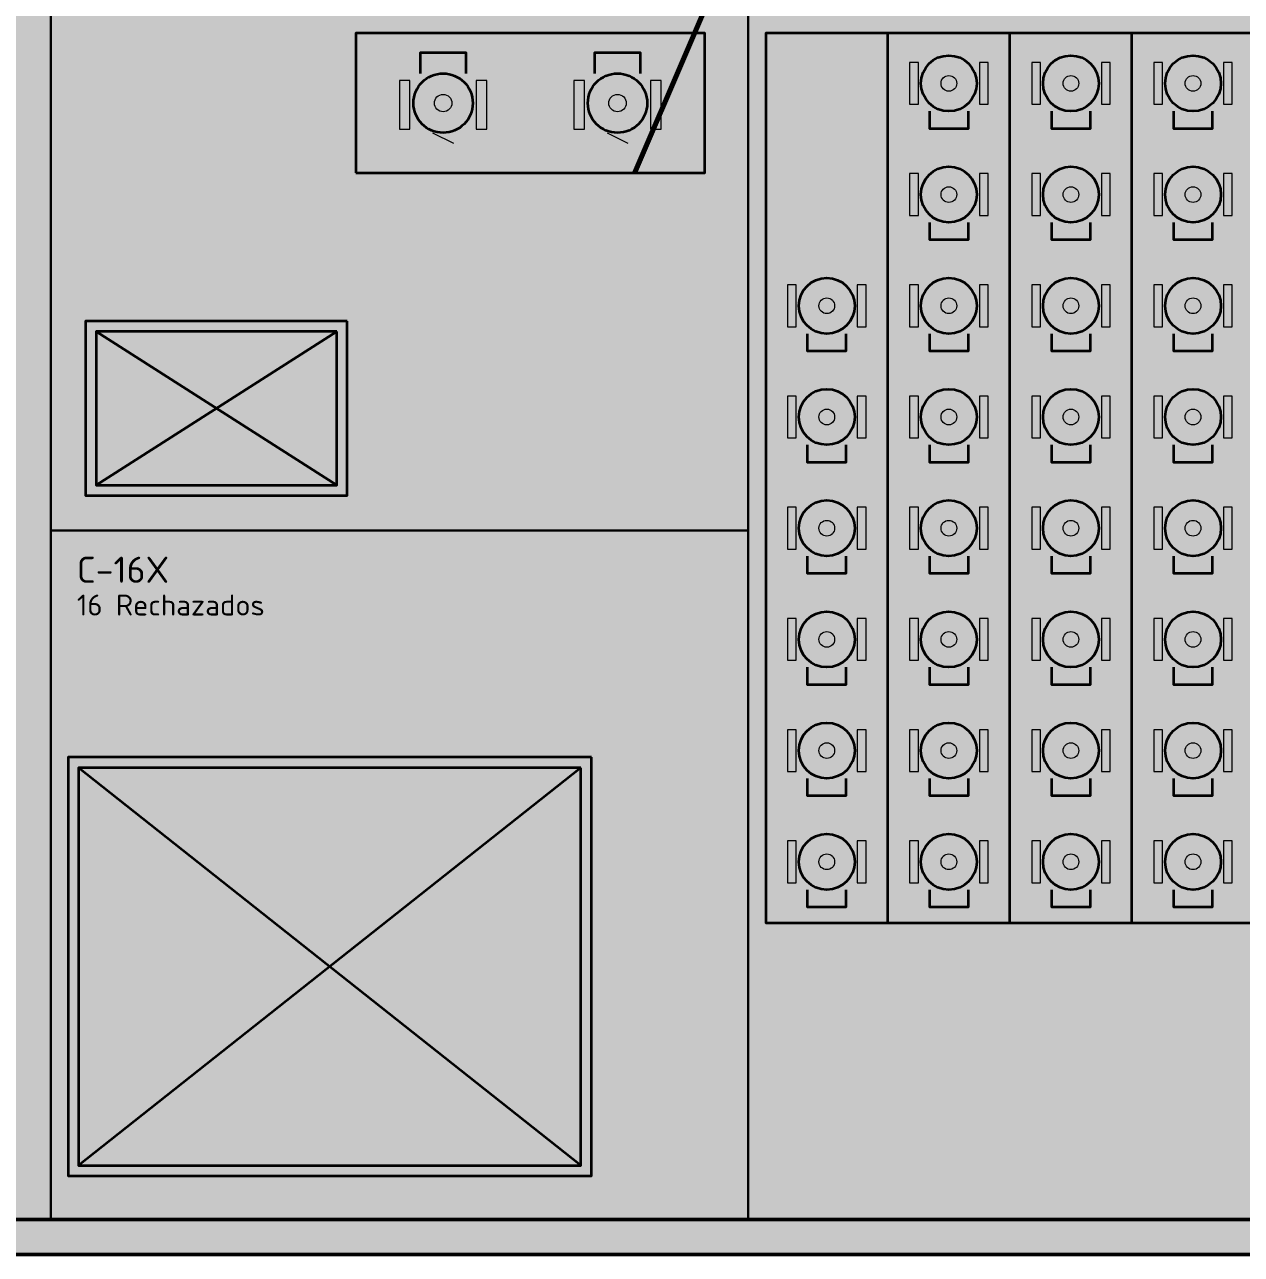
# Model space of a CAD drawing. Header units: millimetres. Extents: x 0 to 1189, y 0 to 841.
# Drawn here: x 518 to 587.8, y 218 to 288.5 of the extents above; entities that cross this region are included whole.
import ezdxf
from ezdxf.enums import TextEntityAlignment as Align

# ---------------------------------------------------------------- set-up
doc = ezdxf.new("R2010")
doc.units = ezdxf.units.MM
for name, color, linetype, lineweight in [('A-COLUMNA', 7, 'CONTINUOUS', 50), ('A-EQUIPO-FINO', 8, 'CONTINUOUS', 13), ('A-EQUIPO-RELLENO', 9, 'CONTINUOUS', 13), ('A-MURO', 7, 'CONTINUOUS', 50), ('A-RELLENO', 9, 'CONTINUOUS', 13), ('A-SECTOR', 1, 'CONTINUOUS', 25), ('A-SECTOR-TXT', 1, 'CONTINUOUS', 25), ('F-SE', 30, 'CONTINUOUS', 70)]:
    doc.layers.add(name, color=color, linetype=linetype, lineweight=lineweight)
for name, color, linetype, lineweight, true_color in [('A-DEM-AM', 2, 'CONTINUOUS', 35, 0xd7a500), ('A-DEM-RO', 1, 'CONTINUOUS', 35, 0xd21e1e), ('A-EQUIPO', 30, 'CONTINUOUS', 35, 0xe67800)]:
    doc.layers.add(name, color=color, linetype=linetype, lineweight=lineweight, true_color=true_color)
doc.styles.add('ISO3098', font='isocpeur.ttf')

msp = doc.modelspace()

# ---------------------------------------------------------------- hatches: boundary and pattern name
at = {"layer": 'A-COLUMNA', "true_color": 0x000000}
h = msp.add_hatch(color=7, dxfattribs=at)
h.dxf.hatch_style = 1
h.paths.add_polyline_path([(571, 218), (575, 218), (575, 222), (571, 222)])
at = {"layer": 'A-EQUIPO-RELLENO', "true_color": 0x969ba0}
h = msp.add_hatch(color=7, dxfattribs=at)
h.dxf.hatch_style = 1
h.paths.add_polyline_path([(569.25, 283.931), (569.25, 286.331), (568.75, 286.331), (568.75, 283.931)])
at = {"layer": 'A-EQUIPO-RELLENO', "true_color": 0xf0786e}
h = msp.add_hatch(color=7, dxfattribs=at)
h.dxf.hatch_style = 1
h.paths.add_polyline_path([(571, 286.731), (570.586, 286.677), (570.2, 286.517), (569.869, 286.263), (569.614, 285.931), (569.455, 285.545), (569.4, 285.131), (569.455, 284.717), (569.614, 284.331), (569.869, 284), (570.2, 283.746), (570.586, 283.586), (571, 283.531), (571.414, 283.586), (571.8, 283.746), (572.131, 284), (572.386, 284.331), (572.545, 284.717), (572.6, 285.131), (572.545, 285.545), (572.386, 285.931), (572.131, 286.263), (571.8, 286.517), (571.414, 286.677)])
at = {"layer": 'A-EQUIPO-RELLENO', "true_color": 0x969ba0}
h = msp.add_hatch(color=7, dxfattribs=at)
h.dxf.hatch_style = 1
h.paths.add_polyline_path([(573.25, 283.931), (573.25, 286.331), (572.75, 286.331), (572.75, 283.931)])
h = msp.add_hatch(color=7, dxfattribs=at)
h.dxf.hatch_style = 1
h.paths.add_polyline_path([(576.25, 283.931), (576.25, 286.331), (575.75, 286.331), (575.75, 283.931)])
at = {"layer": 'A-EQUIPO-RELLENO', "true_color": 0xf0786e}
h = msp.add_hatch(color=7, dxfattribs=at)
h.dxf.hatch_style = 1
h.paths.add_polyline_path([(578, 286.731), (577.586, 286.677), (577.2, 286.517), (576.869, 286.263), (576.614, 285.931), (576.455, 285.545), (576.4, 285.131), (576.455, 284.717), (576.614, 284.331), (576.869, 284), (577.2, 283.746), (577.586, 283.586), (578, 283.531), (578.414, 283.586), (578.8, 283.746), (579.131, 284), (579.386, 284.331), (579.545, 284.717), (579.6, 285.131), (579.545, 285.545), (579.386, 285.931), (579.131, 286.263), (578.8, 286.517), (578.414, 286.677)])
at = {"layer": 'A-EQUIPO-RELLENO', "true_color": 0x969ba0}
h = msp.add_hatch(color=7, dxfattribs=at)
h.dxf.hatch_style = 1
h.paths.add_polyline_path([(580.25, 283.931), (580.25, 286.331), (579.75, 286.331), (579.75, 283.931)])
h = msp.add_hatch(color=7, dxfattribs=at)
h.dxf.hatch_style = 1
h.paths.add_polyline_path([(583.25, 283.931), (583.25, 286.331), (582.75, 286.331), (582.75, 283.931)])
at = {"layer": 'A-EQUIPO-RELLENO', "true_color": 0xf0786e}
h = msp.add_hatch(color=7, dxfattribs=at)
h.dxf.hatch_style = 1
h.paths.add_polyline_path([(585, 286.731), (584.586, 286.677), (584.2, 286.517), (583.869, 286.263), (583.614, 285.931), (583.455, 285.545), (583.4, 285.131), (583.455, 284.717), (583.614, 284.331), (583.869, 284), (584.2, 283.746), (584.586, 283.586), (585, 283.531), (585.414, 283.586), (585.8, 283.746), (586.131, 284), (586.386, 284.331), (586.545, 284.717), (586.6, 285.131), (586.545, 285.545), (586.386, 285.931), (586.131, 286.263), (585.8, 286.517), (585.414, 286.677)])
at = {"layer": 'A-EQUIPO-RELLENO', "true_color": 0x969ba0}
h = msp.add_hatch(color=7, dxfattribs=at)
h.dxf.hatch_style = 1
h.paths.add_polyline_path([(587.25, 283.931), (587.25, 286.331), (586.75, 286.331), (586.75, 283.931)])
at = {"layer": 'A-EQUIPO-RELLENO', "true_color": 0xf0786e}
h = msp.add_hatch(color=7, dxfattribs=at)
h.dxf.hatch_style = 1
h.paths.add_polyline_path([(543.7, 284), (543.642, 284.44), (543.472, 284.85), (543.202, 285.202), (542.85, 285.472), (542.44, 285.642), (542, 285.7), (541.56, 285.642), (541.15, 285.472), (540.798, 285.202), (540.528, 284.85), (540.358, 284.44), (540.3, 284), (540.358, 283.56), (540.528, 283.15), (540.798, 282.798), (541.15, 282.528), (541.56, 282.358), (542, 282.3), (542.44, 282.358), (542.85, 282.528), (543.202, 282.798), (543.472, 283.15), (543.642, 283.56)])
h = msp.add_hatch(color=7, dxfattribs=at)
h.dxf.hatch_style = 1
h.paths.add_polyline_path([(553.7, 284), (553.642, 284.44), (553.472, 284.85), (553.202, 285.202), (552.85, 285.472), (552.44, 285.642), (552, 285.7), (551.56, 285.642), (551.15, 285.472), (550.798, 285.202), (550.528, 284.85), (550.358, 284.44), (550.3, 284), (550.358, 283.56), (550.528, 283.15), (550.798, 282.798), (551.15, 282.528), (551.56, 282.358), (552, 282.3), (552.44, 282.358), (552.85, 282.528), (553.202, 282.798), (553.472, 283.15), (553.642, 283.56)])
at = {"layer": 'A-EQUIPO-RELLENO', "true_color": 0x969ba0}
h = msp.add_hatch(color=7, dxfattribs=at)
h.dxf.hatch_style = 1
h.paths.add_polyline_path([(539.5, 282.5), (540.1, 282.5), (540.1, 285.3), (539.5, 285.3)])
h = msp.add_hatch(color=7, dxfattribs=at)
h.dxf.hatch_style = 1
h.paths.add_polyline_path([(543.9, 282.5), (544.5, 282.5), (544.5, 285.3), (543.9, 285.3)])
h = msp.add_hatch(color=7, dxfattribs=at)
h.dxf.hatch_style = 1
h.paths.add_polyline_path([(549.5, 282.5), (550.1, 282.5), (550.1, 285.3), (549.5, 285.3)])
h = msp.add_hatch(color=7, dxfattribs=at)
h.dxf.hatch_style = 1
h.paths.add_polyline_path([(553.9, 282.5), (554.5, 282.5), (554.5, 285.3), (553.9, 285.3)])
h = msp.add_hatch(color=7, dxfattribs=at)
h.dxf.hatch_style = 1
h.paths.add_polyline_path([(569.25, 277.556), (569.25, 279.956), (568.75, 279.956), (568.75, 277.556)])
at = {"layer": 'A-EQUIPO-RELLENO', "true_color": 0xf0786e}
h = msp.add_hatch(color=7, dxfattribs=at)
h.dxf.hatch_style = 1
h.paths.add_polyline_path([(571, 280.356), (570.586, 280.302), (570.2, 280.142), (569.869, 279.888), (569.614, 279.556), (569.455, 279.17), (569.4, 278.756), (569.455, 278.342), (569.614, 277.956), (569.869, 277.625), (570.2, 277.371), (570.586, 277.211), (571, 277.156), (571.414, 277.211), (571.8, 277.371), (572.131, 277.625), (572.386, 277.956), (572.545, 278.342), (572.6, 278.756), (572.545, 279.17), (572.386, 279.556), (572.131, 279.888), (571.8, 280.142), (571.414, 280.302)])
at = {"layer": 'A-EQUIPO-RELLENO', "true_color": 0x969ba0}
h = msp.add_hatch(color=7, dxfattribs=at)
h.dxf.hatch_style = 1
h.paths.add_polyline_path([(573.25, 277.556), (573.25, 279.956), (572.75, 279.956), (572.75, 277.556)])
h = msp.add_hatch(color=7, dxfattribs=at)
h.dxf.hatch_style = 1
h.paths.add_polyline_path([(576.25, 277.556), (576.25, 279.956), (575.75, 279.956), (575.75, 277.556)])
at = {"layer": 'A-EQUIPO-RELLENO', "true_color": 0xf0786e}
h = msp.add_hatch(color=7, dxfattribs=at)
h.dxf.hatch_style = 1
h.paths.add_polyline_path([(578, 280.356), (577.586, 280.302), (577.2, 280.142), (576.869, 279.888), (576.614, 279.556), (576.455, 279.17), (576.4, 278.756), (576.455, 278.342), (576.614, 277.956), (576.869, 277.625), (577.2, 277.371), (577.586, 277.211), (578, 277.156), (578.414, 277.211), (578.8, 277.371), (579.131, 277.625), (579.386, 277.956), (579.545, 278.342), (579.6, 278.756), (579.545, 279.17), (579.386, 279.556), (579.131, 279.888), (578.8, 280.142), (578.414, 280.302)])
at = {"layer": 'A-EQUIPO-RELLENO', "true_color": 0x969ba0}
h = msp.add_hatch(color=7, dxfattribs=at)
h.dxf.hatch_style = 1
h.paths.add_polyline_path([(580.25, 277.556), (580.25, 279.956), (579.75, 279.956), (579.75, 277.556)])
h = msp.add_hatch(color=7, dxfattribs=at)
h.dxf.hatch_style = 1
h.paths.add_polyline_path([(583.25, 277.556), (583.25, 279.956), (582.75, 279.956), (582.75, 277.556)])
at = {"layer": 'A-EQUIPO-RELLENO', "true_color": 0xf0786e}
h = msp.add_hatch(color=7, dxfattribs=at)
h.dxf.hatch_style = 1
h.paths.add_polyline_path([(585, 280.356), (584.586, 280.302), (584.2, 280.142), (583.869, 279.888), (583.614, 279.556), (583.455, 279.17), (583.4, 278.756), (583.455, 278.342), (583.614, 277.956), (583.869, 277.625), (584.2, 277.371), (584.586, 277.211), (585, 277.156), (585.414, 277.211), (585.8, 277.371), (586.131, 277.625), (586.386, 277.956), (586.545, 278.342), (586.6, 278.756), (586.545, 279.17), (586.386, 279.556), (586.131, 279.888), (585.8, 280.142), (585.414, 280.302)])
at = {"layer": 'A-EQUIPO-RELLENO', "true_color": 0x969ba0}
h = msp.add_hatch(color=7, dxfattribs=at)
h.dxf.hatch_style = 1
h.paths.add_polyline_path([(587.25, 277.556), (587.25, 279.956), (586.75, 279.956), (586.75, 277.556)])
h = msp.add_hatch(color=7, dxfattribs=at)
h.dxf.hatch_style = 1
h.paths.add_polyline_path([(562.25, 271.181), (562.25, 273.581), (561.75, 273.581), (561.75, 271.181)])
at = {"layer": 'A-EQUIPO-RELLENO', "true_color": 0xf0786e}
h = msp.add_hatch(color=7, dxfattribs=at)
h.dxf.hatch_style = 1
h.paths.add_polyline_path([(564, 273.981), (563.586, 273.927), (563.2, 273.767), (562.869, 273.513), (562.614, 273.181), (562.455, 272.795), (562.4, 272.381), (562.455, 271.967), (562.614, 271.581), (562.869, 271.25), (563.2, 270.996), (563.586, 270.836), (564, 270.781), (564.414, 270.836), (564.8, 270.996), (565.131, 271.25), (565.386, 271.581), (565.545, 271.967), (565.6, 272.381), (565.545, 272.795), (565.386, 273.181), (565.131, 273.513), (564.8, 273.767), (564.414, 273.927)])
at = {"layer": 'A-EQUIPO-RELLENO', "true_color": 0x969ba0}
h = msp.add_hatch(color=7, dxfattribs=at)
h.dxf.hatch_style = 1
h.paths.add_polyline_path([(566.25, 271.181), (566.25, 273.581), (565.75, 273.581), (565.75, 271.181)])
h = msp.add_hatch(color=7, dxfattribs=at)
h.dxf.hatch_style = 1
h.paths.add_polyline_path([(569.25, 271.181), (569.25, 273.581), (568.75, 273.581), (568.75, 271.181)])
at = {"layer": 'A-EQUIPO-RELLENO', "true_color": 0xf0786e}
h = msp.add_hatch(color=7, dxfattribs=at)
h.dxf.hatch_style = 1
h.paths.add_polyline_path([(571, 273.981), (570.586, 273.927), (570.2, 273.767), (569.869, 273.513), (569.614, 273.181), (569.455, 272.795), (569.4, 272.381), (569.455, 271.967), (569.614, 271.581), (569.869, 271.25), (570.2, 270.996), (570.586, 270.836), (571, 270.781), (571.414, 270.836), (571.8, 270.996), (572.131, 271.25), (572.386, 271.581), (572.545, 271.967), (572.6, 272.381), (572.545, 272.795), (572.386, 273.181), (572.131, 273.513), (571.8, 273.767), (571.414, 273.927)])
at = {"layer": 'A-EQUIPO-RELLENO', "true_color": 0x969ba0}
h = msp.add_hatch(color=7, dxfattribs=at)
h.dxf.hatch_style = 1
h.paths.add_polyline_path([(573.25, 271.181), (573.25, 273.581), (572.75, 273.581), (572.75, 271.181)])
h = msp.add_hatch(color=7, dxfattribs=at)
h.dxf.hatch_style = 1
h.paths.add_polyline_path([(576.25, 271.181), (576.25, 273.581), (575.75, 273.581), (575.75, 271.181)])
at = {"layer": 'A-EQUIPO-RELLENO', "true_color": 0xf0786e}
h = msp.add_hatch(color=7, dxfattribs=at)
h.dxf.hatch_style = 1
h.paths.add_polyline_path([(578, 273.981), (577.586, 273.927), (577.2, 273.767), (576.869, 273.513), (576.614, 273.181), (576.455, 272.795), (576.4, 272.381), (576.455, 271.967), (576.614, 271.581), (576.869, 271.25), (577.2, 270.996), (577.586, 270.836), (578, 270.781), (578.414, 270.836), (578.8, 270.996), (579.131, 271.25), (579.386, 271.581), (579.545, 271.967), (579.6, 272.381), (579.545, 272.795), (579.386, 273.181), (579.131, 273.513), (578.8, 273.767), (578.414, 273.927)])
at = {"layer": 'A-EQUIPO-RELLENO', "true_color": 0x969ba0}
h = msp.add_hatch(color=7, dxfattribs=at)
h.dxf.hatch_style = 1
h.paths.add_polyline_path([(580.25, 271.181), (580.25, 273.581), (579.75, 273.581), (579.75, 271.181)])
h = msp.add_hatch(color=7, dxfattribs=at)
h.dxf.hatch_style = 1
h.paths.add_polyline_path([(583.25, 271.181), (583.25, 273.581), (582.75, 273.581), (582.75, 271.181)])
at = {"layer": 'A-EQUIPO-RELLENO', "true_color": 0xf0786e}
h = msp.add_hatch(color=7, dxfattribs=at)
h.dxf.hatch_style = 1
h.paths.add_polyline_path([(585, 273.981), (584.586, 273.927), (584.2, 273.767), (583.869, 273.513), (583.614, 273.181), (583.455, 272.795), (583.4, 272.381), (583.455, 271.967), (583.614, 271.581), (583.869, 271.25), (584.2, 270.996), (584.586, 270.836), (585, 270.781), (585.414, 270.836), (585.8, 270.996), (586.131, 271.25), (586.386, 271.581), (586.545, 271.967), (586.6, 272.381), (586.545, 272.795), (586.386, 273.181), (586.131, 273.513), (585.8, 273.767), (585.414, 273.927)])
at = {"layer": 'A-EQUIPO-RELLENO', "true_color": 0x969ba0}
h = msp.add_hatch(color=7, dxfattribs=at)
h.dxf.hatch_style = 1
h.paths.add_polyline_path([(587.25, 271.181), (587.25, 273.581), (586.75, 273.581), (586.75, 271.181)])
h = msp.add_hatch(color=7, dxfattribs=at)
h.dxf.hatch_style = 1
h.paths.add_polyline_path([(562.25, 264.806), (562.25, 267.206), (561.75, 267.206), (561.75, 264.806)])
at = {"layer": 'A-EQUIPO-RELLENO', "true_color": 0xf0786e}
h = msp.add_hatch(color=7, dxfattribs=at)
h.dxf.hatch_style = 1
h.paths.add_polyline_path([(564, 267.606), (563.586, 267.552), (563.2, 267.392), (562.869, 267.138), (562.614, 266.806), (562.455, 266.42), (562.4, 266.006), (562.455, 265.592), (562.614, 265.206), (562.869, 264.875), (563.2, 264.621), (563.586, 264.461), (564, 264.406), (564.414, 264.461), (564.8, 264.621), (565.131, 264.875), (565.386, 265.206), (565.545, 265.592), (565.6, 266.006), (565.545, 266.42), (565.386, 266.806), (565.131, 267.138), (564.8, 267.392), (564.414, 267.552)])
at = {"layer": 'A-EQUIPO-RELLENO', "true_color": 0x969ba0}
h = msp.add_hatch(color=7, dxfattribs=at)
h.dxf.hatch_style = 1
h.paths.add_polyline_path([(566.25, 264.806), (566.25, 267.206), (565.75, 267.206), (565.75, 264.806)])
h = msp.add_hatch(color=7, dxfattribs=at)
h.dxf.hatch_style = 1
h.paths.add_polyline_path([(569.25, 264.806), (569.25, 267.206), (568.75, 267.206), (568.75, 264.806)])
at = {"layer": 'A-EQUIPO-RELLENO', "true_color": 0xf0786e}
h = msp.add_hatch(color=7, dxfattribs=at)
h.dxf.hatch_style = 1
h.paths.add_polyline_path([(571, 267.606), (570.586, 267.552), (570.2, 267.392), (569.869, 267.138), (569.614, 266.806), (569.455, 266.42), (569.4, 266.006), (569.455, 265.592), (569.614, 265.206), (569.869, 264.875), (570.2, 264.621), (570.586, 264.461), (571, 264.406), (571.414, 264.461), (571.8, 264.621), (572.131, 264.875), (572.386, 265.206), (572.545, 265.592), (572.6, 266.006), (572.545, 266.42), (572.386, 266.806), (572.131, 267.138), (571.8, 267.392), (571.414, 267.552)])
at = {"layer": 'A-EQUIPO-RELLENO', "true_color": 0x969ba0}
h = msp.add_hatch(color=7, dxfattribs=at)
h.dxf.hatch_style = 1
h.paths.add_polyline_path([(573.25, 264.806), (573.25, 267.206), (572.75, 267.206), (572.75, 264.806)])
h = msp.add_hatch(color=7, dxfattribs=at)
h.dxf.hatch_style = 1
h.paths.add_polyline_path([(576.25, 264.806), (576.25, 267.206), (575.75, 267.206), (575.75, 264.806)])
at = {"layer": 'A-EQUIPO-RELLENO', "true_color": 0xf0786e}
h = msp.add_hatch(color=7, dxfattribs=at)
h.dxf.hatch_style = 1
h.paths.add_polyline_path([(578, 267.606), (577.586, 267.552), (577.2, 267.392), (576.869, 267.138), (576.614, 266.806), (576.455, 266.42), (576.4, 266.006), (576.455, 265.592), (576.614, 265.206), (576.869, 264.875), (577.2, 264.621), (577.586, 264.461), (578, 264.406), (578.414, 264.461), (578.8, 264.621), (579.131, 264.875), (579.386, 265.206), (579.545, 265.592), (579.6, 266.006), (579.545, 266.42), (579.386, 266.806), (579.131, 267.138), (578.8, 267.392), (578.414, 267.552)])
at = {"layer": 'A-EQUIPO-RELLENO', "true_color": 0x969ba0}
h = msp.add_hatch(color=7, dxfattribs=at)
h.dxf.hatch_style = 1
h.paths.add_polyline_path([(580.25, 264.806), (580.25, 267.206), (579.75, 267.206), (579.75, 264.806)])
h = msp.add_hatch(color=7, dxfattribs=at)
h.dxf.hatch_style = 1
h.paths.add_polyline_path([(583.25, 264.806), (583.25, 267.206), (582.75, 267.206), (582.75, 264.806)])
at = {"layer": 'A-EQUIPO-RELLENO', "true_color": 0xf0786e}
h = msp.add_hatch(color=7, dxfattribs=at)
h.dxf.hatch_style = 1
h.paths.add_polyline_path([(585, 267.606), (584.586, 267.552), (584.2, 267.392), (583.869, 267.138), (583.614, 266.806), (583.455, 266.42), (583.4, 266.006), (583.455, 265.592), (583.614, 265.206), (583.869, 264.875), (584.2, 264.621), (584.586, 264.461), (585, 264.406), (585.414, 264.461), (585.8, 264.621), (586.131, 264.875), (586.386, 265.206), (586.545, 265.592), (586.6, 266.006), (586.545, 266.42), (586.386, 266.806), (586.131, 267.138), (585.8, 267.392), (585.414, 267.552)])
at = {"layer": 'A-EQUIPO-RELLENO', "true_color": 0x969ba0}
h = msp.add_hatch(color=7, dxfattribs=at)
h.dxf.hatch_style = 1
h.paths.add_polyline_path([(587.25, 264.806), (587.25, 267.206), (586.75, 267.206), (586.75, 264.806)])
at = {"layer": 'A-EQUIPO-RELLENO', "true_color": 0xf0786e}
h = msp.add_hatch(color=7, dxfattribs=at)
h.dxf.hatch_style = 1
h.paths.add_polyline_path([(564, 261.231), (563.586, 261.177), (563.2, 261.017), (562.869, 260.763), (562.614, 260.431), (562.455, 260.045), (562.4, 259.631), (562.455, 259.217), (562.614, 258.831), (562.869, 258.5), (563.2, 258.246), (563.586, 258.086), (564, 258.031), (564.414, 258.086), (564.8, 258.246), (565.131, 258.5), (565.386, 258.831), (565.545, 259.217), (565.6, 259.631), (565.545, 260.045), (565.386, 260.431), (565.131, 260.763), (564.8, 261.017), (564.414, 261.177)])
h = msp.add_hatch(color=7, dxfattribs=at)
h.dxf.hatch_style = 1
h.paths.add_polyline_path([(571, 261.231), (570.586, 261.177), (570.2, 261.017), (569.869, 260.763), (569.614, 260.431), (569.455, 260.045), (569.4, 259.631), (569.455, 259.217), (569.614, 258.831), (569.869, 258.5), (570.2, 258.246), (570.586, 258.086), (571, 258.031), (571.414, 258.086), (571.8, 258.246), (572.131, 258.5), (572.386, 258.831), (572.545, 259.217), (572.6, 259.631), (572.545, 260.045), (572.386, 260.431), (572.131, 260.763), (571.8, 261.017), (571.414, 261.177)])
h = msp.add_hatch(color=7, dxfattribs=at)
h.dxf.hatch_style = 1
h.paths.add_polyline_path([(578, 261.231), (577.586, 261.177), (577.2, 261.017), (576.869, 260.763), (576.614, 260.431), (576.455, 260.045), (576.4, 259.631), (576.455, 259.217), (576.614, 258.831), (576.869, 258.5), (577.2, 258.246), (577.586, 258.086), (578, 258.031), (578.414, 258.086), (578.8, 258.246), (579.131, 258.5), (579.386, 258.831), (579.545, 259.217), (579.6, 259.631), (579.545, 260.045), (579.386, 260.431), (579.131, 260.763), (578.8, 261.017), (578.414, 261.177)])
h = msp.add_hatch(color=7, dxfattribs=at)
h.dxf.hatch_style = 1
h.paths.add_polyline_path([(585, 261.231), (584.586, 261.177), (584.2, 261.017), (583.869, 260.763), (583.614, 260.431), (583.455, 260.045), (583.4, 259.631), (583.455, 259.217), (583.614, 258.831), (583.869, 258.5), (584.2, 258.246), (584.586, 258.086), (585, 258.031), (585.414, 258.086), (585.8, 258.246), (586.131, 258.5), (586.386, 258.831), (586.545, 259.217), (586.6, 259.631), (586.545, 260.045), (586.386, 260.431), (586.131, 260.763), (585.8, 261.017), (585.414, 261.177)])
at = {"layer": 'A-EQUIPO-RELLENO', "true_color": 0x969ba0}
h = msp.add_hatch(color=7, dxfattribs=at)
h.dxf.hatch_style = 1
h.paths.add_polyline_path([(562.25, 258.431), (562.25, 260.831), (561.75, 260.831), (561.75, 258.431)])
h = msp.add_hatch(color=7, dxfattribs=at)
h.dxf.hatch_style = 1
h.paths.add_polyline_path([(566.25, 258.431), (566.25, 260.831), (565.75, 260.831), (565.75, 258.431)])
h = msp.add_hatch(color=7, dxfattribs=at)
h.dxf.hatch_style = 1
h.paths.add_polyline_path([(569.25, 258.431), (569.25, 260.831), (568.75, 260.831), (568.75, 258.431)])
h = msp.add_hatch(color=7, dxfattribs=at)
h.dxf.hatch_style = 1
h.paths.add_polyline_path([(573.25, 258.431), (573.25, 260.831), (572.75, 260.831), (572.75, 258.431)])
h = msp.add_hatch(color=7, dxfattribs=at)
h.dxf.hatch_style = 1
h.paths.add_polyline_path([(576.25, 258.431), (576.25, 260.831), (575.75, 260.831), (575.75, 258.431)])
h = msp.add_hatch(color=7, dxfattribs=at)
h.dxf.hatch_style = 1
h.paths.add_polyline_path([(580.25, 258.431), (580.25, 260.831), (579.75, 260.831), (579.75, 258.431)])
h = msp.add_hatch(color=7, dxfattribs=at)
h.dxf.hatch_style = 1
h.paths.add_polyline_path([(583.25, 258.431), (583.25, 260.831), (582.75, 260.831), (582.75, 258.431)])
h = msp.add_hatch(color=7, dxfattribs=at)
h.dxf.hatch_style = 1
h.paths.add_polyline_path([(587.25, 258.431), (587.25, 260.831), (586.75, 260.831), (586.75, 258.431)])
at = {"layer": 'A-EQUIPO-RELLENO', "true_color": 0xf0786e}
h = msp.add_hatch(color=7, dxfattribs=at)
h.dxf.hatch_style = 1
h.paths.add_polyline_path([(564, 254.856), (563.586, 254.802), (563.2, 254.642), (562.869, 254.388), (562.614, 254.056), (562.455, 253.67), (562.4, 253.256), (562.455, 252.842), (562.614, 252.456), (562.869, 252.125), (563.2, 251.871), (563.586, 251.711), (564, 251.656), (564.414, 251.711), (564.8, 251.871), (565.131, 252.125), (565.386, 252.456), (565.545, 252.842), (565.6, 253.256), (565.545, 253.67), (565.386, 254.056), (565.131, 254.388), (564.8, 254.642), (564.414, 254.802)])
h = msp.add_hatch(color=7, dxfattribs=at)
h.dxf.hatch_style = 1
h.paths.add_polyline_path([(571, 254.856), (570.586, 254.802), (570.2, 254.642), (569.869, 254.388), (569.614, 254.056), (569.455, 253.67), (569.4, 253.256), (569.455, 252.842), (569.614, 252.456), (569.869, 252.125), (570.2, 251.871), (570.586, 251.711), (571, 251.656), (571.414, 251.711), (571.8, 251.871), (572.131, 252.125), (572.386, 252.456), (572.545, 252.842), (572.6, 253.256), (572.545, 253.67), (572.386, 254.056), (572.131, 254.388), (571.8, 254.642), (571.414, 254.802)])
h = msp.add_hatch(color=7, dxfattribs=at)
h.dxf.hatch_style = 1
h.paths.add_polyline_path([(578, 254.856), (577.586, 254.802), (577.2, 254.642), (576.869, 254.388), (576.614, 254.056), (576.455, 253.67), (576.4, 253.256), (576.455, 252.842), (576.614, 252.456), (576.869, 252.125), (577.2, 251.871), (577.586, 251.711), (578, 251.656), (578.414, 251.711), (578.8, 251.871), (579.131, 252.125), (579.386, 252.456), (579.545, 252.842), (579.6, 253.256), (579.545, 253.67), (579.386, 254.056), (579.131, 254.388), (578.8, 254.642), (578.414, 254.802)])
h = msp.add_hatch(color=7, dxfattribs=at)
h.dxf.hatch_style = 1
h.paths.add_polyline_path([(585, 254.856), (584.586, 254.802), (584.2, 254.642), (583.869, 254.388), (583.614, 254.056), (583.455, 253.67), (583.4, 253.256), (583.455, 252.842), (583.614, 252.456), (583.869, 252.125), (584.2, 251.871), (584.586, 251.711), (585, 251.656), (585.414, 251.711), (585.8, 251.871), (586.131, 252.125), (586.386, 252.456), (586.545, 252.842), (586.6, 253.256), (586.545, 253.67), (586.386, 254.056), (586.131, 254.388), (585.8, 254.642), (585.414, 254.802)])
at = {"layer": 'A-EQUIPO-RELLENO', "true_color": 0x969ba0}
h = msp.add_hatch(color=7, dxfattribs=at)
h.dxf.hatch_style = 1
h.paths.add_polyline_path([(562.25, 252.056), (562.25, 254.456), (561.75, 254.456), (561.75, 252.056)])
h = msp.add_hatch(color=7, dxfattribs=at)
h.dxf.hatch_style = 1
h.paths.add_polyline_path([(566.25, 252.056), (566.25, 254.456), (565.75, 254.456), (565.75, 252.056)])
h = msp.add_hatch(color=7, dxfattribs=at)
h.dxf.hatch_style = 1
h.paths.add_polyline_path([(569.25, 252.056), (569.25, 254.456), (568.75, 254.456), (568.75, 252.056)])
h = msp.add_hatch(color=7, dxfattribs=at)
h.dxf.hatch_style = 1
h.paths.add_polyline_path([(573.25, 252.056), (573.25, 254.456), (572.75, 254.456), (572.75, 252.056)])
h = msp.add_hatch(color=7, dxfattribs=at)
h.dxf.hatch_style = 1
h.paths.add_polyline_path([(576.25, 252.056), (576.25, 254.456), (575.75, 254.456), (575.75, 252.056)])
h = msp.add_hatch(color=7, dxfattribs=at)
h.dxf.hatch_style = 1
h.paths.add_polyline_path([(580.25, 252.056), (580.25, 254.456), (579.75, 254.456), (579.75, 252.056)])
h = msp.add_hatch(color=7, dxfattribs=at)
h.dxf.hatch_style = 1
h.paths.add_polyline_path([(583.25, 252.056), (583.25, 254.456), (582.75, 254.456), (582.75, 252.056)])
h = msp.add_hatch(color=7, dxfattribs=at)
h.dxf.hatch_style = 1
h.paths.add_polyline_path([(587.25, 252.056), (587.25, 254.456), (586.75, 254.456), (586.75, 252.056)])
at = {"layer": 'A-EQUIPO-RELLENO', "true_color": 0xf0786e}
h = msp.add_hatch(color=7, dxfattribs=at)
h.dxf.hatch_style = 1
h.paths.add_polyline_path([(564, 248.481), (563.586, 248.427), (563.2, 248.267), (562.869, 248.013), (562.614, 247.681), (562.455, 247.295), (562.4, 246.881), (562.455, 246.467), (562.614, 246.081), (562.869, 245.75), (563.2, 245.496), (563.586, 245.336), (564, 245.281), (564.414, 245.336), (564.8, 245.496), (565.131, 245.75), (565.386, 246.081), (565.545, 246.467), (565.6, 246.881), (565.545, 247.295), (565.386, 247.681), (565.131, 248.013), (564.8, 248.267), (564.414, 248.427)])
h = msp.add_hatch(color=7, dxfattribs=at)
h.dxf.hatch_style = 1
h.paths.add_polyline_path([(571, 248.481), (570.586, 248.427), (570.2, 248.267), (569.869, 248.013), (569.614, 247.681), (569.455, 247.295), (569.4, 246.881), (569.455, 246.467), (569.614, 246.081), (569.869, 245.75), (570.2, 245.496), (570.586, 245.336), (571, 245.281), (571.414, 245.336), (571.8, 245.496), (572.131, 245.75), (572.386, 246.081), (572.545, 246.467), (572.6, 246.881), (572.545, 247.295), (572.386, 247.681), (572.131, 248.013), (571.8, 248.267), (571.414, 248.427)])
h = msp.add_hatch(color=7, dxfattribs=at)
h.dxf.hatch_style = 1
h.paths.add_polyline_path([(578, 248.481), (577.586, 248.427), (577.2, 248.267), (576.869, 248.013), (576.614, 247.681), (576.455, 247.295), (576.4, 246.881), (576.455, 246.467), (576.614, 246.081), (576.869, 245.75), (577.2, 245.496), (577.586, 245.336), (578, 245.281), (578.414, 245.336), (578.8, 245.496), (579.131, 245.75), (579.386, 246.081), (579.545, 246.467), (579.6, 246.881), (579.545, 247.295), (579.386, 247.681), (579.131, 248.013), (578.8, 248.267), (578.414, 248.427)])
h = msp.add_hatch(color=7, dxfattribs=at)
h.dxf.hatch_style = 1
h.paths.add_polyline_path([(585, 248.481), (584.586, 248.427), (584.2, 248.267), (583.869, 248.013), (583.614, 247.681), (583.455, 247.295), (583.4, 246.881), (583.455, 246.467), (583.614, 246.081), (583.869, 245.75), (584.2, 245.496), (584.586, 245.336), (585, 245.281), (585.414, 245.336), (585.8, 245.496), (586.131, 245.75), (586.386, 246.081), (586.545, 246.467), (586.6, 246.881), (586.545, 247.295), (586.386, 247.681), (586.131, 248.013), (585.8, 248.267), (585.414, 248.427)])
at = {"layer": 'A-EQUIPO-RELLENO', "true_color": 0x969ba0}
h = msp.add_hatch(color=7, dxfattribs=at)
h.dxf.hatch_style = 1
h.paths.add_polyline_path([(562.25, 245.681), (562.25, 248.081), (561.75, 248.081), (561.75, 245.681)])
h = msp.add_hatch(color=7, dxfattribs=at)
h.dxf.hatch_style = 1
h.paths.add_polyline_path([(566.25, 245.681), (566.25, 248.081), (565.75, 248.081), (565.75, 245.681)])
h = msp.add_hatch(color=7, dxfattribs=at)
h.dxf.hatch_style = 1
h.paths.add_polyline_path([(569.25, 245.681), (569.25, 248.081), (568.75, 248.081), (568.75, 245.681)])
h = msp.add_hatch(color=7, dxfattribs=at)
h.dxf.hatch_style = 1
h.paths.add_polyline_path([(573.25, 245.681), (573.25, 248.081), (572.75, 248.081), (572.75, 245.681)])
h = msp.add_hatch(color=7, dxfattribs=at)
h.dxf.hatch_style = 1
h.paths.add_polyline_path([(576.25, 245.681), (576.25, 248.081), (575.75, 248.081), (575.75, 245.681)])
h = msp.add_hatch(color=7, dxfattribs=at)
h.dxf.hatch_style = 1
h.paths.add_polyline_path([(580.25, 245.681), (580.25, 248.081), (579.75, 248.081), (579.75, 245.681)])
h = msp.add_hatch(color=7, dxfattribs=at)
h.dxf.hatch_style = 1
h.paths.add_polyline_path([(583.25, 245.681), (583.25, 248.081), (582.75, 248.081), (582.75, 245.681)])
h = msp.add_hatch(color=7, dxfattribs=at)
h.dxf.hatch_style = 1
h.paths.add_polyline_path([(587.25, 245.681), (587.25, 248.081), (586.75, 248.081), (586.75, 245.681)])
at = {"layer": 'A-EQUIPO-RELLENO', "true_color": 0xf0786e}
h = msp.add_hatch(color=7, dxfattribs=at)
h.dxf.hatch_style = 1
h.paths.add_polyline_path([(564, 242.106), (563.586, 242.052), (563.2, 241.892), (562.869, 241.638), (562.614, 241.306), (562.455, 240.92), (562.4, 240.506), (562.455, 240.092), (562.614, 239.706), (562.869, 239.375), (563.2, 239.121), (563.586, 238.961), (564, 238.906), (564.414, 238.961), (564.8, 239.121), (565.131, 239.375), (565.386, 239.706), (565.545, 240.092), (565.6, 240.506), (565.545, 240.92), (565.386, 241.306), (565.131, 241.638), (564.8, 241.892), (564.414, 242.052)])
h = msp.add_hatch(color=7, dxfattribs=at)
h.dxf.hatch_style = 1
h.paths.add_polyline_path([(571, 242.106), (570.586, 242.052), (570.2, 241.892), (569.869, 241.638), (569.614, 241.306), (569.455, 240.92), (569.4, 240.506), (569.455, 240.092), (569.614, 239.706), (569.869, 239.375), (570.2, 239.121), (570.586, 238.961), (571, 238.906), (571.414, 238.961), (571.8, 239.121), (572.131, 239.375), (572.386, 239.706), (572.545, 240.092), (572.6, 240.506), (572.545, 240.92), (572.386, 241.306), (572.131, 241.638), (571.8, 241.892), (571.414, 242.052)])
h = msp.add_hatch(color=7, dxfattribs=at)
h.dxf.hatch_style = 1
h.paths.add_polyline_path([(578, 242.106), (577.586, 242.052), (577.2, 241.892), (576.869, 241.638), (576.614, 241.306), (576.455, 240.92), (576.4, 240.506), (576.455, 240.092), (576.614, 239.706), (576.869, 239.375), (577.2, 239.121), (577.586, 238.961), (578, 238.906), (578.414, 238.961), (578.8, 239.121), (579.131, 239.375), (579.386, 239.706), (579.545, 240.092), (579.6, 240.506), (579.545, 240.92), (579.386, 241.306), (579.131, 241.638), (578.8, 241.892), (578.414, 242.052)])
h = msp.add_hatch(color=7, dxfattribs=at)
h.dxf.hatch_style = 1
h.paths.add_polyline_path([(585, 242.106), (584.586, 242.052), (584.2, 241.892), (583.869, 241.638), (583.614, 241.306), (583.455, 240.92), (583.4, 240.506), (583.455, 240.092), (583.614, 239.706), (583.869, 239.375), (584.2, 239.121), (584.586, 238.961), (585, 238.906), (585.414, 238.961), (585.8, 239.121), (586.131, 239.375), (586.386, 239.706), (586.545, 240.092), (586.6, 240.506), (586.545, 240.92), (586.386, 241.306), (586.131, 241.638), (585.8, 241.892), (585.414, 242.052)])
at = {"layer": 'A-EQUIPO-RELLENO', "true_color": 0x969ba0}
h = msp.add_hatch(color=7, dxfattribs=at)
h.dxf.hatch_style = 1
h.paths.add_polyline_path([(562.25, 239.306), (562.25, 241.706), (561.75, 241.706), (561.75, 239.306)])
h = msp.add_hatch(color=7, dxfattribs=at)
h.dxf.hatch_style = 1
h.paths.add_polyline_path([(566.25, 239.306), (566.25, 241.706), (565.75, 241.706), (565.75, 239.306)])
h = msp.add_hatch(color=7, dxfattribs=at)
h.dxf.hatch_style = 1
h.paths.add_polyline_path([(569.25, 239.306), (569.25, 241.706), (568.75, 241.706), (568.75, 239.306)])
h = msp.add_hatch(color=7, dxfattribs=at)
h.dxf.hatch_style = 1
h.paths.add_polyline_path([(573.25, 239.306), (573.25, 241.706), (572.75, 241.706), (572.75, 239.306)])
h = msp.add_hatch(color=7, dxfattribs=at)
h.dxf.hatch_style = 1
h.paths.add_polyline_path([(576.25, 239.306), (576.25, 241.706), (575.75, 241.706), (575.75, 239.306)])
h = msp.add_hatch(color=7, dxfattribs=at)
h.dxf.hatch_style = 1
h.paths.add_polyline_path([(580.25, 239.306), (580.25, 241.706), (579.75, 241.706), (579.75, 239.306)])
h = msp.add_hatch(color=7, dxfattribs=at)
h.dxf.hatch_style = 1
h.paths.add_polyline_path([(583.25, 239.306), (583.25, 241.706), (582.75, 241.706), (582.75, 239.306)])
h = msp.add_hatch(color=7, dxfattribs=at)
h.dxf.hatch_style = 1
h.paths.add_polyline_path([(587.25, 239.306), (587.25, 241.706), (586.75, 241.706), (586.75, 239.306)])
at = {"layer": 'A-MURO', "true_color": 0x464646}
h = msp.add_hatch(color=7, dxfattribs=at)
h.dxf.hatch_style = 1
h.paths.add_polyline_path([(514.5, 218), (514.5, 220), (652, 220), (652, 218)])
at = {"layer": 'A-RELLENO', "true_color": 0xf8d9c0}
h = msp.add_hatch(color=7, dxfattribs=at)
h.dxf.hatch_style = 1
h.paths.add_polyline_path([(499.5, 220), (519.5, 220), (519.5, 299.5), (499.5, 299.5)])
h = msp.add_hatch(color=7, dxfattribs=at)
h.dxf.hatch_style = 1
h.paths.add_polyline_path([(519.5, 259.5), (559.5, 259.5), (559.5, 299.5), (519.5, 299.5)])
at = {"layer": 'A-RELLENO', "true_color": 0xc8e8c8}
h = msp.add_hatch(color=7, dxfattribs=at)
h.dxf.hatch_style = 1
h.paths.add_polyline_path([(559.5, 220), (694.5, 220), (694.5, 299.5), (559.5, 299.5)])
h = msp.add_hatch(color=7, dxfattribs=at)
h.dxf.hatch_style = 1
h.paths.add_polyline_path([(519.5, 220), (559.5, 220), (559.5, 259.5), (519.5, 259.5)])

# ---------------------------------------------------------------- linework, layer by layer
at = {"layer": 'A-DEM-AM'}
for p, q in [((567.5, 237), (567.5, 288)), ((574.5, 237), (574.5, 288)), ((581.5, 237), (581.5, 288))]:
    msp.add_line(p, q, dxfattribs=at)
for points in [[(537, 280), (557, 280), (557, 288), (537, 288)], [(616.5, 237), (616.5, 288), (560.5, 288), (560.5, 237)]]:
    msp.add_lwpolyline(points, close=True, dxfattribs=at)
at = {"layer": 'A-DEM-RO'}
for p, q in [((535.9, 270.9), (522.1, 262.1)), ((535.9, 262.1), (522.1, 270.9)), ((549.9, 245.9), (521.1, 223.1)), ((549.9, 223.1), (521.1, 245.9))]:
    msp.add_line(p, q, dxfattribs=at)
for points in [[(536.5, 271.5), (521.5, 271.5), (521.5, 261.5), (536.5, 261.5)], [(535.9, 270.9), (522.1, 270.9), (522.1, 262.1), (535.9, 262.1)], [(550.5, 246.5), (520.5, 246.5), (520.5, 222.5), (550.5, 222.5)], [(549.9, 245.9), (521.1, 245.9), (521.1, 223.1), (549.9, 223.1)]]:
    msp.add_lwpolyline(points, close=True, dxfattribs=at)
at = {"layer": 'A-EQUIPO'}
for points in [[(540.7, 285.7), (540.7, 286.9), (543.3, 286.9), (543.3, 285.7)], [(550.7, 285.7), (550.7, 286.9), (553.3, 286.9), (553.3, 285.7)], [(572.1, 283.531), (572.1, 282.531), (569.9, 282.531), (569.9, 283.531)], [(579.1, 283.531), (579.1, 282.531), (576.9, 282.531), (576.9, 283.531)], [(586.1, 283.531), (586.1, 282.531), (583.9, 282.531), (583.9, 283.531)], [(572.1, 277.156), (572.1, 276.156), (569.9, 276.156), (569.9, 277.156)], [(579.1, 277.156), (579.1, 276.156), (576.9, 276.156), (576.9, 277.156)], [(586.1, 277.156), (586.1, 276.156), (583.9, 276.156), (583.9, 277.156)], [(565.1, 270.781), (565.1, 269.781), (562.9, 269.781), (562.9, 270.781)], [(572.1, 270.781), (572.1, 269.781), (569.9, 269.781), (569.9, 270.781)], [(579.1, 270.781), (579.1, 269.781), (576.9, 269.781), (576.9, 270.781)], [(586.1, 270.781), (586.1, 269.781), (583.9, 269.781), (583.9, 270.781)], [(565.1, 264.406), (565.1, 263.406), (562.9, 263.406), (562.9, 264.406)], [(572.1, 264.406), (572.1, 263.406), (569.9, 263.406), (569.9, 264.406)], [(579.1, 264.406), (579.1, 263.406), (576.9, 263.406), (576.9, 264.406)], [(586.1, 264.406), (586.1, 263.406), (583.9, 263.406), (583.9, 264.406)], [(565.1, 258.031), (565.1, 257.031), (562.9, 257.031), (562.9, 258.031)], [(572.1, 258.031), (572.1, 257.031), (569.9, 257.031), (569.9, 258.031)], [(579.1, 258.031), (579.1, 257.031), (576.9, 257.031), (576.9, 258.031)], [(586.1, 258.031), (586.1, 257.031), (583.9, 257.031), (583.9, 258.031)], [(565.1, 251.656), (565.1, 250.656), (562.9, 250.656), (562.9, 251.656)], [(572.1, 251.656), (572.1, 250.656), (569.9, 250.656), (569.9, 251.656)], [(579.1, 251.656), (579.1, 250.656), (576.9, 250.656), (576.9, 251.656)], [(586.1, 251.656), (586.1, 250.656), (583.9, 250.656), (583.9, 251.656)], [(565.1, 245.281), (565.1, 244.281), (562.9, 244.281), (562.9, 245.281)], [(572.1, 245.281), (572.1, 244.281), (569.9, 244.281), (569.9, 245.281)], [(579.1, 245.281), (579.1, 244.281), (576.9, 244.281), (576.9, 245.281)], [(586.1, 245.281), (586.1, 244.281), (583.9, 244.281), (583.9, 245.281)], [(565.1, 238.906), (565.1, 237.906), (562.9, 237.906), (562.9, 238.906)], [(572.1, 238.906), (572.1, 237.906), (569.9, 237.906), (569.9, 238.906)], [(579.1, 238.906), (579.1, 237.906), (576.9, 237.906), (576.9, 238.906)], [(586.1, 238.906), (586.1, 237.906), (583.9, 237.906), (583.9, 238.906)]]:
    msp.add_lwpolyline(points, dxfattribs=at)
for centre, radius in [((571, 285.131), 1.6), ((578, 285.131), 1.6), ((585, 285.131), 1.6), ((542, 284), 1.7), ((552, 284), 1.7), ((571, 278.756), 1.6), ((578, 278.756), 1.6), ((585, 278.756), 1.6), ((564, 272.381), 1.6), ((571, 272.381), 1.6), ((578, 272.381), 1.6), ((585, 272.381), 1.6), ((564, 266.006), 1.6), ((571, 266.006), 1.6), ((578, 266.006), 1.6), ((585, 266.006), 1.6), ((564, 259.631), 1.6), ((571, 259.631), 1.6), ((578, 259.631), 1.6), ((585, 259.631), 1.6), ((564, 253.256), 1.6), ((571, 253.256), 1.6), ((578, 253.256), 1.6), ((585, 253.256), 1.6), ((564, 246.881), 1.6), ((571, 246.881), 1.6), ((578, 246.881), 1.6), ((585, 246.881), 1.6), ((564, 240.506), 1.6), ((571, 240.506), 1.6), ((578, 240.506), 1.6), ((585, 240.506), 1.6)]:
    msp.add_circle(centre, radius, dxfattribs=at)
at = {"layer": 'A-EQUIPO-FINO'}
for p, q in [((541.4, 282.3), (542.6, 281.7)), ((551.4, 282.3), (552.6, 281.7))]:
    msp.add_line(p, q, dxfattribs=at)
for points in [[(569.25, 283.931), (569.25, 286.331), (568.75, 286.331), (568.75, 283.931)], [(573.25, 283.931), (573.25, 286.331), (572.75, 286.331), (572.75, 283.931)], [(576.25, 283.931), (576.25, 286.331), (575.75, 286.331), (575.75, 283.931)], [(580.25, 283.931), (580.25, 286.331), (579.75, 286.331), (579.75, 283.931)], [(583.25, 283.931), (583.25, 286.331), (582.75, 286.331), (582.75, 283.931)], [(587.25, 283.931), (587.25, 286.331), (586.75, 286.331), (586.75, 283.931)], [(539.5, 282.5), (540.1, 282.5), (540.1, 285.3), (539.5, 285.3)], [(543.9, 282.5), (544.5, 282.5), (544.5, 285.3), (543.9, 285.3)], [(549.5, 282.5), (550.1, 282.5), (550.1, 285.3), (549.5, 285.3)], [(553.9, 282.5), (554.5, 282.5), (554.5, 285.3), (553.9, 285.3)], [(569.25, 277.556), (569.25, 279.956), (568.75, 279.956), (568.75, 277.556)], [(573.25, 277.556), (573.25, 279.956), (572.75, 279.956), (572.75, 277.556)], [(576.25, 277.556), (576.25, 279.956), (575.75, 279.956), (575.75, 277.556)], [(580.25, 277.556), (580.25, 279.956), (579.75, 279.956), (579.75, 277.556)], [(583.25, 277.556), (583.25, 279.956), (582.75, 279.956), (582.75, 277.556)], [(587.25, 277.556), (587.25, 279.956), (586.75, 279.956), (586.75, 277.556)], [(562.25, 271.181), (562.25, 273.581), (561.75, 273.581), (561.75, 271.181)], [(566.25, 271.181), (566.25, 273.581), (565.75, 273.581), (565.75, 271.181)], [(569.25, 271.181), (569.25, 273.581), (568.75, 273.581), (568.75, 271.181)], [(573.25, 271.181), (573.25, 273.581), (572.75, 273.581), (572.75, 271.181)], [(576.25, 271.181), (576.25, 273.581), (575.75, 273.581), (575.75, 271.181)], [(580.25, 271.181), (580.25, 273.581), (579.75, 273.581), (579.75, 271.181)], [(583.25, 271.181), (583.25, 273.581), (582.75, 273.581), (582.75, 271.181)], [(587.25, 271.181), (587.25, 273.581), (586.75, 273.581), (586.75, 271.181)], [(562.25, 264.806), (562.25, 267.206), (561.75, 267.206), (561.75, 264.806)], [(566.25, 264.806), (566.25, 267.206), (565.75, 267.206), (565.75, 264.806)], [(569.25, 264.806), (569.25, 267.206), (568.75, 267.206), (568.75, 264.806)], [(573.25, 264.806), (573.25, 267.206), (572.75, 267.206), (572.75, 264.806)], [(576.25, 264.806), (576.25, 267.206), (575.75, 267.206), (575.75, 264.806)], [(580.25, 264.806), (580.25, 267.206), (579.75, 267.206), (579.75, 264.806)], [(583.25, 264.806), (583.25, 267.206), (582.75, 267.206), (582.75, 264.806)], [(587.25, 264.806), (587.25, 267.206), (586.75, 267.206), (586.75, 264.806)], [(562.25, 258.431), (562.25, 260.831), (561.75, 260.831), (561.75, 258.431)], [(566.25, 258.431), (566.25, 260.831), (565.75, 260.831), (565.75, 258.431)], [(569.25, 258.431), (569.25, 260.831), (568.75, 260.831), (568.75, 258.431)], [(573.25, 258.431), (573.25, 260.831), (572.75, 260.831), (572.75, 258.431)], [(576.25, 258.431), (576.25, 260.831), (575.75, 260.831), (575.75, 258.431)], [(580.25, 258.431), (580.25, 260.831), (579.75, 260.831), (579.75, 258.431)], [(583.25, 258.431), (583.25, 260.831), (582.75, 260.831), (582.75, 258.431)], [(587.25, 258.431), (587.25, 260.831), (586.75, 260.831), (586.75, 258.431)], [(562.25, 252.056), (562.25, 254.456), (561.75, 254.456), (561.75, 252.056)], [(566.25, 252.056), (566.25, 254.456), (565.75, 254.456), (565.75, 252.056)], [(569.25, 252.056), (569.25, 254.456), (568.75, 254.456), (568.75, 252.056)], [(573.25, 252.056), (573.25, 254.456), (572.75, 254.456), (572.75, 252.056)], [(576.25, 252.056), (576.25, 254.456), (575.75, 254.456), (575.75, 252.056)], [(580.25, 252.056), (580.25, 254.456), (579.75, 254.456), (579.75, 252.056)], [(583.25, 252.056), (583.25, 254.456), (582.75, 254.456), (582.75, 252.056)], [(587.25, 252.056), (587.25, 254.456), (586.75, 254.456), (586.75, 252.056)], [(562.25, 245.681), (562.25, 248.081), (561.75, 248.081), (561.75, 245.681)], [(566.25, 245.681), (566.25, 248.081), (565.75, 248.081), (565.75, 245.681)], [(569.25, 245.681), (569.25, 248.081), (568.75, 248.081), (568.75, 245.681)], [(573.25, 245.681), (573.25, 248.081), (572.75, 248.081), (572.75, 245.681)], [(576.25, 245.681), (576.25, 248.081), (575.75, 248.081), (575.75, 245.681)], [(580.25, 245.681), (580.25, 248.081), (579.75, 248.081), (579.75, 245.681)], [(583.25, 245.681), (583.25, 248.081), (582.75, 248.081), (582.75, 245.681)], [(587.25, 245.681), (587.25, 248.081), (586.75, 248.081), (586.75, 245.681)], [(562.25, 239.306), (562.25, 241.706), (561.75, 241.706), (561.75, 239.306)], [(566.25, 239.306), (566.25, 241.706), (565.75, 241.706), (565.75, 239.306)], [(569.25, 239.306), (569.25, 241.706), (568.75, 241.706), (568.75, 239.306)], [(573.25, 239.306), (573.25, 241.706), (572.75, 241.706), (572.75, 239.306)], [(576.25, 239.306), (576.25, 241.706), (575.75, 241.706), (575.75, 239.306)], [(580.25, 239.306), (580.25, 241.706), (579.75, 241.706), (579.75, 239.306)], [(583.25, 239.306), (583.25, 241.706), (582.75, 241.706), (582.75, 239.306)], [(587.25, 239.306), (587.25, 241.706), (586.75, 241.706), (586.75, 239.306)]]:
    msp.add_lwpolyline(points, close=True, dxfattribs=at)
for centre, radius in [((571, 285.131), 0.45), ((578, 285.131), 0.45), ((585, 285.131), 0.45), ((542, 284), 0.5), ((552, 284), 0.5), ((571, 278.756), 0.45), ((578, 278.756), 0.45), ((585, 278.756), 0.45), ((564, 272.381), 0.45), ((571, 272.381), 0.45), ((578, 272.381), 0.45), ((585, 272.381), 0.45), ((564, 266.006), 0.45), ((571, 266.006), 0.45), ((578, 266.006), 0.45), ((585, 266.006), 0.45), ((564, 259.631), 0.45), ((571, 259.631), 0.45), ((578, 259.631), 0.45), ((585, 259.631), 0.45), ((564, 253.256), 0.45), ((571, 253.256), 0.45), ((578, 253.256), 0.45), ((585, 253.256), 0.45), ((564, 246.881), 0.45), ((571, 246.881), 0.45), ((578, 246.881), 0.45), ((585, 246.881), 0.45), ((564, 240.506), 0.45), ((571, 240.506), 0.45), ((578, 240.506), 0.45), ((585, 240.506), 0.45)]:
    msp.add_circle(centre, radius, dxfattribs=at)
at = {"layer": 'A-MURO'}
msp.add_lwpolyline([(514.5, 218), (514.5, 220), (652, 220), (652, 218)], close=True, dxfattribs=at)
at = {"layer": 'A-SECTOR'}
for points in [[(499.5, 220), (519.5, 220), (519.5, 299.5), (499.5, 299.5)], [(519.5, 259.5), (559.5, 259.5), (559.5, 299.5), (519.5, 299.5)], [(559.5, 220), (694.5, 220), (694.5, 299.5), (559.5, 299.5)], [(519.5, 220), (559.5, 220), (559.5, 259.5), (519.5, 259.5)]]:
    msp.add_lwpolyline(points, close=True, dxfattribs=at)
at = {"layer": 'F-SE'}
msp.add_lwpolyline([(553, 280), (559, 294), (577, 294), (577, 289)], dxfattribs=at)

# ---------------------------------------------------------------- texts
at = {"layer": 'A-SECTOR-TXT', "style": 'ISO3098'}
for s, height, p in [('C-16X', 1.5, (521, 258)), ('16 Rechazados', 1.2, (521, 255.825))]:
    msp.add_text(s, height=height, dxfattribs=at).set_placement(p, align=Align.TOP_LEFT)

doc.saveas('drawing.dxf')
